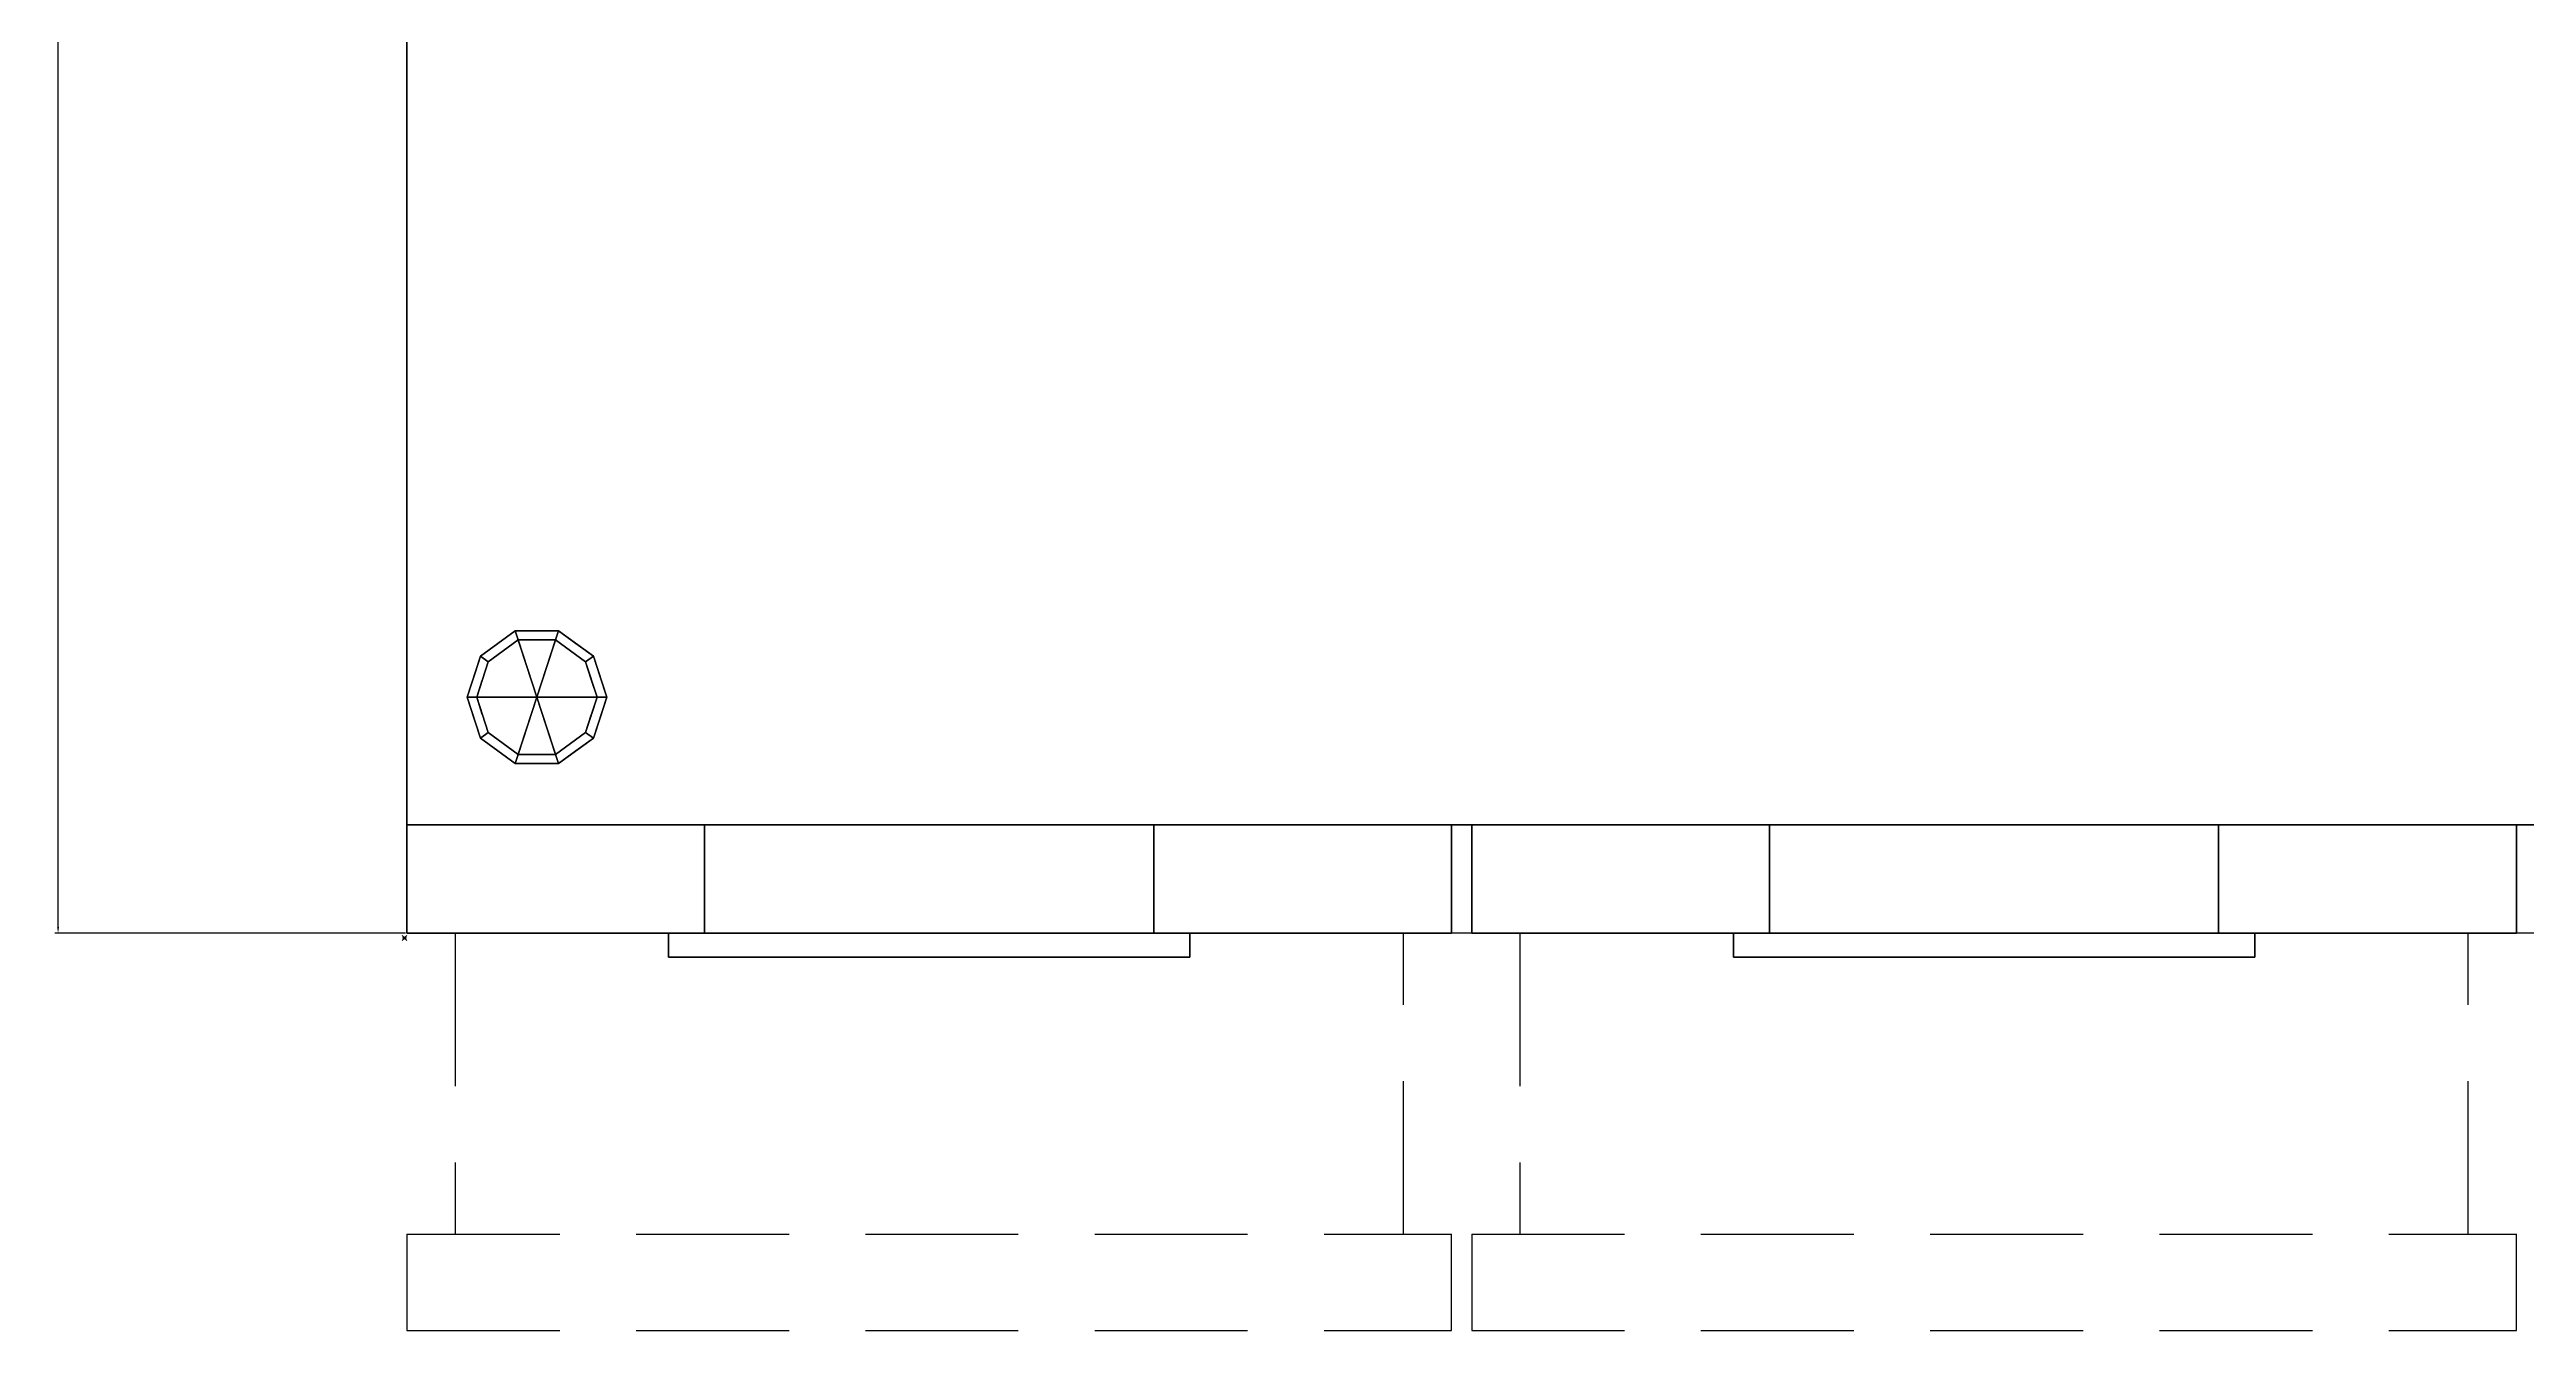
# Model space of a CAD drawing. Extents: x -147 to 1613, y -1063 to 1.
# Drawn here: x -147 to 881, y -1063 to -531 of the extents above; entities that cross this region are included whole.
import ezdxf

# ---------------------------------------------------------------- set-up
doc = ezdxf.new("R2010")
doc.units = 0
doc.header["$PDMODE"] = 35
doc.linetypes.add('NASCOSTA', pattern=[9.525, 6.35, -3.175])
for name, color, linetype in [('IQ_200_2D', 1, 'Continuous'), ('IQ_200_3D', 1, 'Continuous'), ('IQ_204_2D', 7, 'Continuous'), ('IQ_INS_3D', 3, 'Continuous')]:
    doc.layers.add(name, color=color, linetype=linetype)
doc.dimstyles.new('ISO-25', dxfattribs={"dimtxt": 2.5, "dimasz": 2.5, "dimexe": 1.25, "dimexo": 0.625, "dimtad": 1, "dimtxsty": 'Standard', "dimcen": 2.5, "dimadec": 0, "dimazin": 0, "dimtfac": 1, "dimtmove": 0, "dimatfit": 3, "dimfxl": 1, "dimarcsym": 0})

# ---------------------------------------------------------------- blocks, each defined once
blk = doc.blocks.new('*D3')
at = {"color": 0, "linetype": 'ByBlock', "lineweight": -2, "transparency": 16777216}
for p, q in [((0.4, -70), (-145.2, -70)), ((-143.9, -895.5), (-143.9, -72.5)), ((0.4, -898), (-145.2, -898))]:
    blk.add_line(p, q, dxfattribs=at)
at = {"color": 0, "transparency": 16777216}
for points in [[(-144.3, -72.5), (-143.5, -72.5), (-143.9, -70)], [(-144.3, -895.5), (-143.5, -895.5), (-143.9, -898)]]:
    blk.add_solid(points, dxfattribs=at)
at = {"layer": 'Defpoints', "color": 0, "transparency": 16777216}
for p in [(-143.9, -70), (1, -70), (1, -898)]:
    blk.add_point(p, dxfattribs=at)
at = {"color": 0, "transparency": 16777216, "insert": (-145.8, -484), "char_height": 2.5, "attachment_point": 5, "rotation": 90}
blk.add_mtext('828', dxfattribs=at)

msp = doc.modelspace()

# ---------------------------------------------------------------- linework, layer by layer
at = {"layer": 'IQ_200_2D', "color": 7, "linetype": 'NASCOSTA', "ltscale": 10}
for p, q in [((1, -898), (1, -70)), ((1599, -853), (1, -853)), ((1599, -898), (1, -898))]:
    msp.add_line(p, q, dxfattribs=at)
at = {"layer": 'IQ_204_2D', "linetype": 'NASCOSTA', "ltscale": 10}
for p, q in [((21, -898), (21, -1023)), ((415.001, -1023), (415.001, -898)), ((463.33, -898), (463.33, -1023)), ((857.33, -1023), (857.33, -898)), ((1, -1023), (435.001, -1023)), ((1, -1023), (1, -1063)), ((435.001, -1063), (435.001, -1023)), ((443.33, -1023), (877.33, -1023)), ((443.33, -1023), (443.33, -1063)), ((877.33, -1063), (877.33, -1023)), ((1, -1063), (435.001, -1063)), ((443.33, -1063), (877.33, -1063))]:
    msp.add_line(p, q, dxfattribs=at)
at = {"layer": 'IQ_INS_3D'}
msp.add_point((0, -900), dxfattribs=at)

# ---------------------------------------------------------------- dimensions: what is measured, and where the dimension line sits
dim = msp.add_linear_dim(base=(-143.933, -70), p1=(1, -898), p2=(1, -70), angle=90, dimstyle='ISO-25', override={"dimarcsym": 1})
dim.commit()
dim.dimension.update_dxf_attribs({"geometry": '*D3', "text_midpoint": (-145.808, -484)})

# ---------------------------------------------------------------- meshes
at = {"layer": 'IQ_200_3D'}
mesh = msp.add_polyface(dxfattribs=at)
corners = [(1, -70, 650), (1, -853, 650), (1599, -853, 650), (1599, -70, 650)]
mesh.append_faces([[corners[k] for k in face] for face in [(0, 1, 2, 3)]])
mesh = msp.add_polyface(dxfattribs=at)
corners = [(1599, -853, 200), (1, -853, 200), (1, -70, 200), (1599, -70, 200)]
mesh.append_faces([[corners[k] for k in face] for face in [(0, 1, 2, 3)]])
mesh = msp.add_polyface(dxfattribs=at)
corners = [(1, -70, 650), (1, -70, 200), (1, -853, 200), (1, -853, 650)]
mesh.append_faces([[corners[k] for k in face] for face in [(0, 1, 2, 3)]])
mesh = msp.add_polyface(dxfattribs=at)
corners = [(55, -800, 200), (84, -800, 200), (78.461, -782.954, 200), (63.961, -772.419, 200), (46.039, -772.419, 200), (31.539, -782.954, 200), (26, -800, 200)]
mesh.append_faces([[corners[k] for k in face] for face in [(0, 4, 5, 6)]], dxfattribs={"vtx0": -1})
mesh.append_faces([[corners[k] for k in face] for face in [(0, 3, 4)]], dxfattribs={"vtx0": -1, "vtx2": -1})
mesh.append_faces([[corners[k] for k in face] for face in [(0, 1, 2, 3)]], dxfattribs={"vtx3": -1})
mesh = msp.add_polyface(dxfattribs=at)
corners = [(26, -800, 200), (31.539, -782.954, 200), (46.039, -772.419, 200), (63.961, -772.419, 200), (78.461, -782.954, 200), (84, -800, 200), (84, -800, 25), (78.461, -782.954, 25), (63.961, -772.419, 25), (46.039, -772.419, 25), (31.539, -782.954, 25), (26, -800, 25), (71.211, -777.687, 200), (71.211, -777.687, 25), (81.231, -791.477, 200), (81.231, -791.477, 25), (55, -772.419, 200), (55, -772.419, 25), (38.789, -777.687, 25), (38.789, -777.687, 200), (29.306, -789.825, 25), (28.769, -791.477, 200), (27.653, -794.912, 25)]
mesh.append_faces([[corners[k] for k in face] for face in [(21, 22, 0), (20, 1, 10), (1, 20, 21)]], dxfattribs={"vtx0": -1, "vtx1": -1})
mesh.append_faces([[corners[k] for k in face] for face in [(21, 20, 22)]], dxfattribs={"vtx0": -1, "vtx2": -1})
mesh.append_faces([[corners[k] for k in face] for face in [(3, 12, 13, 8), (15, 7, 4, 14), (12, 4, 7, 13), (17, 9, 2, 16), (19, 2, 9, 18), (1, 19, 18, 10), (16, 3, 8, 17)]], dxfattribs={"vtx1": -1, "vtx3": -1})
mesh.append_faces([[corners[k] for k in face] for face in [(5, 6, 15, 14), (22, 11, 0)]], dxfattribs={"vtx2": -1})
mesh = msp.add_polyface(dxfattribs=at)
corners = [(26, -800, 25), (31.539, -782.954, 25), (46.039, -772.419, 25), (63.961, -772.419, 25), (78.461, -782.954, 25), (84, -800, 25), (80, -800, 25), (75.225, -785.305, 25), (62.725, -776.224, 25), (47.275, -776.224, 25), (34.775, -785.305, 25), (30, -800, 25)]
mesh.append_faces([[corners[k] for k in face] for face in [(10, 1, 2, 9)]], dxfattribs={"vtx0": -1, "vtx2": -1})
mesh.append_faces([[corners[k] for k in face] for face in [(6, 7, 4, 5)]], dxfattribs={"vtx1": -1})
mesh.append_faces([[corners[k] for k in face] for face in [(8, 9, 2, 3), (7, 8, 3, 4)]], dxfattribs={"vtx1": -1, "vtx3": -1})
mesh.append_faces([[corners[k] for k in face] for face in [(11, 0, 1, 10)]], dxfattribs={"vtx2": -1})
mesh = msp.add_polyface(dxfattribs=at)
corners = [(30, -800, 25), (34.775, -785.305, 25), (47.275, -776.224, 25), (62.725, -776.224, 25), (75.225, -785.305, 25), (80, -800, 25), (80, -800, 0), (75.225, -785.305, 0), (62.725, -776.224, 0), (47.275, -776.224, 0), (34.775, -785.305, 0), (30, -800, 0), (68.975, -780.764, 0), (68.975, -780.764, 25), (77.613, -792.653, 25), (77.613, -792.653, 0), (55, -776.224, 25), (55, -776.224, 0), (32.315, -792.874, 0), (32.387, -792.653, 25), (41.025, -780.764, 0), (41.025, -780.764, 25)]
mesh.append_faces([[corners[k] for k in face] for face in [(15, 14, 5, 6)]], dxfattribs={"vtx0": -1})
mesh.append_faces([[corners[k] for k in face] for face in [(7, 4, 14, 15), (9, 2, 16, 17), (8, 3, 13, 12), (12, 13, 4, 7), (19, 10, 18), (17, 16, 3, 8), (10, 19, 1), (18, 0, 19)]], dxfattribs={"vtx0": -1, "vtx2": -1})
mesh.append_faces([[corners[k] for k in face] for face in [(21, 2, 9, 20), (1, 21, 20, 10)]], dxfattribs={"vtx1": -1, "vtx3": -1})
mesh.append_faces([[corners[k] for k in face] for face in [(18, 11, 0)]], dxfattribs={"vtx2": -1})
mesh = msp.add_polyface(dxfattribs=at)
corners = [(30, -800, 0), (34.775, -785.305, 0), (47.275, -776.224, 0), (62.725, -776.224, 0), (75.225, -785.305, 0), (80, -800, 0), (55, -800, 0)]
mesh.append_faces([[corners[k] for k in face] for face in [(1, 2, 6, 0)]], dxfattribs={"vtx1": -1})
mesh.append_faces([[corners[k] for k in face] for face in [(2, 3, 6)]], dxfattribs={"vtx1": -1, "vtx2": -1})
mesh.append_faces([[corners[k] for k in face] for face in [(4, 5, 6, 3)]], dxfattribs={"vtx2": -1})
mesh = msp.add_polyface(dxfattribs=at)
corners = [(55, -800, 200), (26, -800, 200), (31.539, -817.046, 200), (46.039, -827.581, 200), (63.961, -827.581, 200), (78.461, -817.046, 200), (84, -800, 200)]
mesh.append_faces([[corners[k] for k in face] for face in [(0, 4, 5, 6)]], dxfattribs={"vtx0": -1})
mesh.append_faces([[corners[k] for k in face] for face in [(4, 0, 3)]], dxfattribs={"vtx0": -1, "vtx1": -1})
mesh.append_faces([[corners[k] for k in face] for face in [(0, 1, 2, 3)]], dxfattribs={"vtx3": -1})
mesh = msp.add_polyface(dxfattribs=at)
corners = [(84, -800, 200), (78.461, -817.046, 200), (63.961, -827.581, 200), (46.039, -827.581, 200), (31.539, -817.046, 200), (26, -800, 200), (26, -800, 25), (31.539, -817.046, 25), (46.039, -827.581, 25), (63.961, -827.581, 25), (78.461, -817.046, 25), (84, -800, 25), (29.306, -810.175, 200), (28.769, -808.523, 25), (38.789, -822.313, 25), (38.789, -822.313, 200), (55, -827.581, 200), (55, -827.581, 25), (71.211, -822.313, 25), (71.211, -822.313, 200), (80.694, -810.175, 25), (81.231, -808.523, 200), (27.653, -805.088, 200), (82.347, -805.088, 25)]
mesh.append_faces([[corners[k] for k in face] for face in [(7, 12, 13), (21, 23, 0), (1, 20, 21), (20, 1, 10)]], dxfattribs={"vtx0": -1, "vtx1": -1})
mesh.append_faces([[corners[k] for k in face] for face in [(13, 12, 22), (7, 4, 12), (21, 20, 23)]], dxfattribs={"vtx0": -1, "vtx2": -1})
mesh.append_faces([[corners[k] for k in face] for face in [(6, 13, 22)]], dxfattribs={"vtx1": -1, "vtx2": -1})
mesh.append_faces([[corners[k] for k in face] for face in [(15, 4, 7, 14), (3, 15, 14, 8), (17, 9, 2, 16), (19, 2, 9, 18), (18, 10, 1, 19), (16, 3, 8, 17)]], dxfattribs={"vtx1": -1, "vtx3": -1})
mesh.append_faces([[corners[k] for k in face] for face in [(22, 5, 6), (23, 11, 0)]], dxfattribs={"vtx2": -1})
mesh = msp.add_polyface(dxfattribs=at)
corners = [(84, -800, 25), (78.461, -817.046, 25), (63.961, -827.581, 25), (46.039, -827.581, 25), (31.539, -817.046, 25), (26, -800, 25), (30, -800, 25), (34.775, -814.695, 25), (47.275, -823.776, 25), (62.725, -823.776, 25), (75.225, -814.695, 25), (80, -800, 25)]
mesh.append_faces([[corners[k] for k in face] for face in [(1, 10, 11, 0)]], dxfattribs={"vtx0": -1})
mesh.append_faces([[corners[k] for k in face] for face in [(3, 8, 9, 2), (2, 9, 10, 1)]], dxfattribs={"vtx0": -1, "vtx2": -1})
mesh.append_faces([[corners[k] for k in face] for face in [(3, 4, 7, 8)]], dxfattribs={"vtx1": -1, "vtx3": -1})
mesh.append_faces([[corners[k] for k in face] for face in [(4, 5, 6, 7)]], dxfattribs={"vtx3": -1})
mesh = msp.add_polyface(dxfattribs=at)
corners = [(80, -800, 25), (75.225, -814.695, 25), (62.725, -823.776, 25), (47.275, -823.776, 25), (34.775, -814.695, 25), (30, -800, 25), (30, -800, 0), (34.775, -814.695, 0), (47.275, -823.776, 0), (62.725, -823.776, 0), (75.225, -814.695, 0), (80, -800, 0), (32.315, -807.126, 0), (32.387, -807.347, 25), (41.025, -819.236, 25), (41.025, -819.236, 0), (55, -823.776, 25), (55, -823.776, 0), (77.685, -807.126, 0), (77.613, -807.347, 25), (68.975, -819.236, 25), (68.975, -819.236, 0)]
mesh.append_faces([[corners[k] for k in face] for face in [(7, 13, 12)]], dxfattribs={"vtx0": -1, "vtx1": -1})
mesh.append_faces([[corners[k] for k in face] for face in [(15, 14, 4, 7), (14, 15, 8, 3), (12, 13, 5), (9, 2, 16), (19, 10, 18), (10, 19, 1), (20, 21, 10, 1), (2, 9, 21, 20), (18, 0, 19)]], dxfattribs={"vtx0": -1, "vtx2": -1})
mesh.append_faces([[corners[k] for k in face] for face in [(4, 13, 7), (8, 17, 3)]], dxfattribs={"vtx1": -1, "vtx2": -1})
mesh.append_faces([[corners[k] for k in face] for face in [(16, 3, 17, 9)]], dxfattribs={"vtx1": -1, "vtx3": -1})
mesh.append_faces([[corners[k] for k in face] for face in [(5, 6, 12), (18, 11, 0)]], dxfattribs={"vtx2": -1})
mesh = msp.add_polyface(dxfattribs=at)
corners = [(80, -800, 0), (75.225, -814.695, 0), (62.725, -823.776, 0), (47.275, -823.776, 0), (34.775, -814.695, 0), (30, -800, 0), (55, -800, 0)]
mesh.append_faces([[corners[k] for k in face] for face in [(3, 6, 2)]], dxfattribs={"vtx0": -1, "vtx1": -1})
mesh.append_faces([[corners[k] for k in face] for face in [(1, 2, 6, 0)]], dxfattribs={"vtx1": -1})
mesh.append_faces([[corners[k] for k in face] for face in [(4, 5, 6, 3)]], dxfattribs={"vtx2": -1})
mesh = msp.add_polyface(dxfattribs=at)
corners = [(1, -853, 650), (1, -853, 200), (1599, -853, 200), (1599, -853, 650)]
mesh.append_faces([[corners[k] for k in face] for face in [(0, 1, 2, 3)]])
mesh = msp.add_polyface(dxfattribs=at)
corners = [(1, -853, 640.994), (435.001, -853, 640.994), (435.001, -853, 201.587), (1, -853, 201.587), (311.301, -853, 506.706), (311.301, -853, 585), (124.7, -853, 585), (124.7, -853, 506.706)]
mesh.append_faces([[corners[k] for k in face] for face in [(0, 6, 7, 3)]], dxfattribs={"vtx0": -1, "vtx2": -1})
mesh.append_faces([[corners[k] for k in face] for face in [(5, 6, 0, 1), (2, 3, 7, 4), (4, 5, 1, 2)]], dxfattribs={"vtx1": -1, "vtx3": -1})
mesh = msp.add_polyface(dxfattribs=at)
corners = [(1, -853, 201.587), (1, -898, 201.587), (1, -898, 640.994), (1, -853, 640.994)]
mesh.append_faces([[corners[k] for k in face] for face in [(0, 1, 2, 3)]])
mesh = msp.add_polyface(dxfattribs=at)
corners = [(435.001, -853, 201.587), (435.001, -898, 201.587), (1, -898, 201.587), (1, -853, 201.587)]
mesh.append_faces([[corners[k] for k in face] for face in [(0, 1, 2, 3)]])
mesh = msp.add_polyface(dxfattribs=at)
corners = [(1, -853, 640.994), (1, -898, 640.994), (435.001, -898, 640.994), (435.001, -853, 640.994)]
mesh.append_faces([[corners[k] for k in face] for face in [(0, 1, 2, 3)]])
mesh = msp.add_polyface(dxfattribs=at)
corners = [(311.301, -853, 585), (311.301, -898, 585), (124.7, -898, 585), (124.7, -853, 585)]
mesh.append_faces([[corners[k] for k in face] for face in [(0, 1, 2, 3)]])
mesh = msp.add_polyface(dxfattribs=at)
corners = [(124.7, -853, 585), (124.7, -898, 585), (124.7, -898, 506.706), (124.7, -853, 506.706)]
mesh.append_faces([[corners[k] for k in face] for face in [(0, 1, 2, 3)]])
mesh = msp.add_polyface(dxfattribs=at)
corners = [(124.7, -853, 506.706), (124.7, -898, 506.706), (311.301, -898, 506.706), (311.301, -853, 506.706)]
mesh.append_faces([[corners[k] for k in face] for face in [(0, 1, 2, 3)]])
mesh = msp.add_polyface(dxfattribs=at)
corners = [(311.301, -853, 506.706), (311.301, -898, 506.706), (311.301, -898, 585), (311.301, -853, 585)]
mesh.append_faces([[corners[k] for k in face] for face in [(0, 1, 2, 3)]])
mesh = msp.add_polyface(dxfattribs=at)
corners = [(435.001, -853, 640.994), (435.001, -898, 640.994), (435.001, -898, 201.587), (435.001, -853, 201.587)]
mesh.append_faces([[corners[k] for k in face] for face in [(0, 1, 2, 3)]])
mesh = msp.add_polyface(dxfattribs=at)
corners = [(443.331, -853, 640.994), (877.331, -853, 640.994), (877.331, -853, 201.587), (443.331, -853, 201.587), (753.632, -853, 506.706), (753.632, -853, 585), (567.031, -853, 585), (567.031, -853, 506.706)]
mesh.append_faces([[corners[k] for k in face] for face in [(0, 6, 7, 3), (6, 0, 1, 5)]], dxfattribs={"vtx0": -1, "vtx2": -1})
mesh.append_faces([[corners[k] for k in face] for face in [(2, 3, 7, 4), (4, 5, 1, 2)]], dxfattribs={"vtx1": -1, "vtx3": -1})
mesh = msp.add_polyface(dxfattribs=at)
corners = [(443.331, -853, 201.587), (443.331, -898, 201.587), (443.331, -898, 640.994), (443.331, -853, 640.994)]
mesh.append_faces([[corners[k] for k in face] for face in [(0, 1, 2, 3)]])
mesh = msp.add_polyface(dxfattribs=at)
corners = [(877.331, -853, 201.587), (877.331, -898, 201.587), (443.331, -898, 201.587), (443.331, -853, 201.587)]
mesh.append_faces([[corners[k] for k in face] for face in [(0, 1, 2, 3)]])
mesh = msp.add_polyface(dxfattribs=at)
corners = [(443.331, -853, 640.994), (443.331, -898, 640.994), (877.331, -898, 640.994), (877.331, -853, 640.994)]
mesh.append_faces([[corners[k] for k in face] for face in [(0, 1, 2, 3)]])
mesh = msp.add_polyface(dxfattribs=at)
corners = [(753.632, -853, 585), (753.632, -898, 585), (567.031, -898, 585), (567.031, -853, 585)]
mesh.append_faces([[corners[k] for k in face] for face in [(0, 1, 2, 3)]])
mesh = msp.add_polyface(dxfattribs=at)
corners = [(567.031, -853, 585), (567.031, -898, 585), (567.031, -898, 506.706), (567.031, -853, 506.706)]
mesh.append_faces([[corners[k] for k in face] for face in [(0, 1, 2, 3)]])
mesh = msp.add_polyface(dxfattribs=at)
corners = [(567.031, -853, 506.706), (567.031, -898, 506.706), (753.632, -898, 506.706), (753.632, -853, 506.706)]
mesh.append_faces([[corners[k] for k in face] for face in [(0, 1, 2, 3)]])
mesh = msp.add_polyface(dxfattribs=at)
corners = [(753.632, -853, 506.706), (753.632, -898, 506.706), (753.632, -898, 585), (753.632, -853, 585)]
mesh.append_faces([[corners[k] for k in face] for face in [(0, 1, 2, 3)]])
mesh = msp.add_polyface(dxfattribs=at)
corners = [(877.331, -853, 640.994), (877.331, -898, 640.994), (877.331, -898, 201.587), (877.331, -853, 201.587)]
mesh.append_faces([[corners[k] for k in face] for face in [(0, 1, 2, 3)]])
mesh = msp.add_polyface(dxfattribs=at)
corners = [(1, -898, 640.994), (1, -898, 201.587), (435.001, -898, 201.587), (435.001, -898, 640.994), (311.301, -898, 506.706), (124.7, -898, 506.706), (124.7, -898, 585), (311.301, -898, 585)]
mesh.append_faces([[corners[k] for k in face] for face in [(3, 7, 4, 2)]], dxfattribs={"vtx0": -1, "vtx2": -1})
mesh.append_faces([[corners[k] for k in face] for face in [(6, 7, 3, 0), (1, 2, 4, 5), (5, 6, 0, 1)]], dxfattribs={"vtx1": -1, "vtx3": -1})
mesh = msp.add_polyface(dxfattribs=at)
corners = [(326.301, -898, 553.969), (109.7, -898, 553.969), (109.7, -898, 598.969), (326.301, -898, 598.969)]
mesh.append_faces([[corners[k] for k in face] for face in [(0, 1, 2, 3)]])
mesh = msp.add_polyface(dxfattribs=at)
corners = [(326.301, -908, 598.969), (326.301, -898, 598.969), (109.7, -898, 598.969), (109.7, -908, 598.969)]
mesh.append_faces([[corners[k] for k in face] for face in [(0, 1, 2, 3)]])
mesh = msp.add_polyface(dxfattribs=at)
corners = [(109.7, -908, 598.969), (109.7, -898, 598.969), (109.7, -898, 553.969), (109.7, -908, 553.969)]
mesh.append_faces([[corners[k] for k in face] for face in [(0, 1, 2, 3)]])
mesh = msp.add_polyface(dxfattribs=at)
corners = [(109.7, -908, 553.969), (109.7, -898, 553.969), (326.301, -898, 553.969), (326.301, -908, 553.969)]
mesh.append_faces([[corners[k] for k in face] for face in [(0, 1, 2, 3)]])
mesh = msp.add_polyface(dxfattribs=at)
corners = [(326.301, -908, 553.969), (326.301, -898, 553.969), (326.301, -898, 598.969), (326.301, -908, 598.969)]
mesh.append_faces([[corners[k] for k in face] for face in [(0, 1, 2, 3)]])
mesh = msp.add_polyface(dxfattribs=at)
corners = [(443.331, -898, 640.994), (443.331, -898, 201.587), (877.331, -898, 201.587), (877.331, -898, 640.994), (753.632, -898, 506.706), (567.031, -898, 506.706), (567.031, -898, 585), (753.632, -898, 585)]
mesh.append_faces([[corners[k] for k in face] for face in [(3, 7, 4, 2), (2, 4, 5, 1)]], dxfattribs={"vtx0": -1, "vtx2": -1})
mesh.append_faces([[corners[k] for k in face] for face in [(6, 7, 3, 0), (5, 6, 0, 1)]], dxfattribs={"vtx1": -1, "vtx3": -1})
mesh = msp.add_polyface(dxfattribs=at)
corners = [(768.632, -898, 553.969), (552.031, -898, 553.969), (552.031, -898, 598.969), (768.632, -898, 598.969)]
mesh.append_faces([[corners[k] for k in face] for face in [(0, 1, 2, 3)]])
mesh = msp.add_polyface(dxfattribs=at)
corners = [(768.632, -908, 598.969), (768.632, -898, 598.969), (552.031, -898, 598.969), (552.031, -908, 598.969)]
mesh.append_faces([[corners[k] for k in face] for face in [(0, 1, 2, 3)]])
mesh = msp.add_polyface(dxfattribs=at)
corners = [(552.031, -908, 598.969), (552.031, -898, 598.969), (552.031, -898, 553.969), (552.031, -908, 553.969)]
mesh.append_faces([[corners[k] for k in face] for face in [(0, 1, 2, 3)]])
mesh = msp.add_polyface(dxfattribs=at)
corners = [(552.031, -908, 553.969), (552.031, -898, 553.969), (768.632, -898, 553.969), (768.632, -908, 553.969)]
mesh.append_faces([[corners[k] for k in face] for face in [(0, 1, 2, 3)]])
mesh = msp.add_polyface(dxfattribs=at)
corners = [(768.632, -908, 553.969), (768.632, -898, 553.969), (768.632, -898, 598.969), (768.632, -908, 598.969)]
mesh.append_faces([[corners[k] for k in face] for face in [(0, 1, 2, 3)]])
mesh = msp.add_polyface(dxfattribs=at)
corners = [(109.7, -908, 598.969), (109.7, -908, 553.969), (326.301, -908, 553.969), (326.301, -908, 598.969)]
mesh.append_faces([[corners[k] for k in face] for face in [(0, 1, 2, 3)]])
mesh = msp.add_polyface(dxfattribs=at)
corners = [(552.031, -908, 598.969), (552.031, -908, 553.969), (768.632, -908, 553.969), (768.632, -908, 598.969)]
mesh.append_faces([[corners[k] for k in face] for face in [(0, 1, 2, 3)]])

doc.saveas('drawing.dxf')
